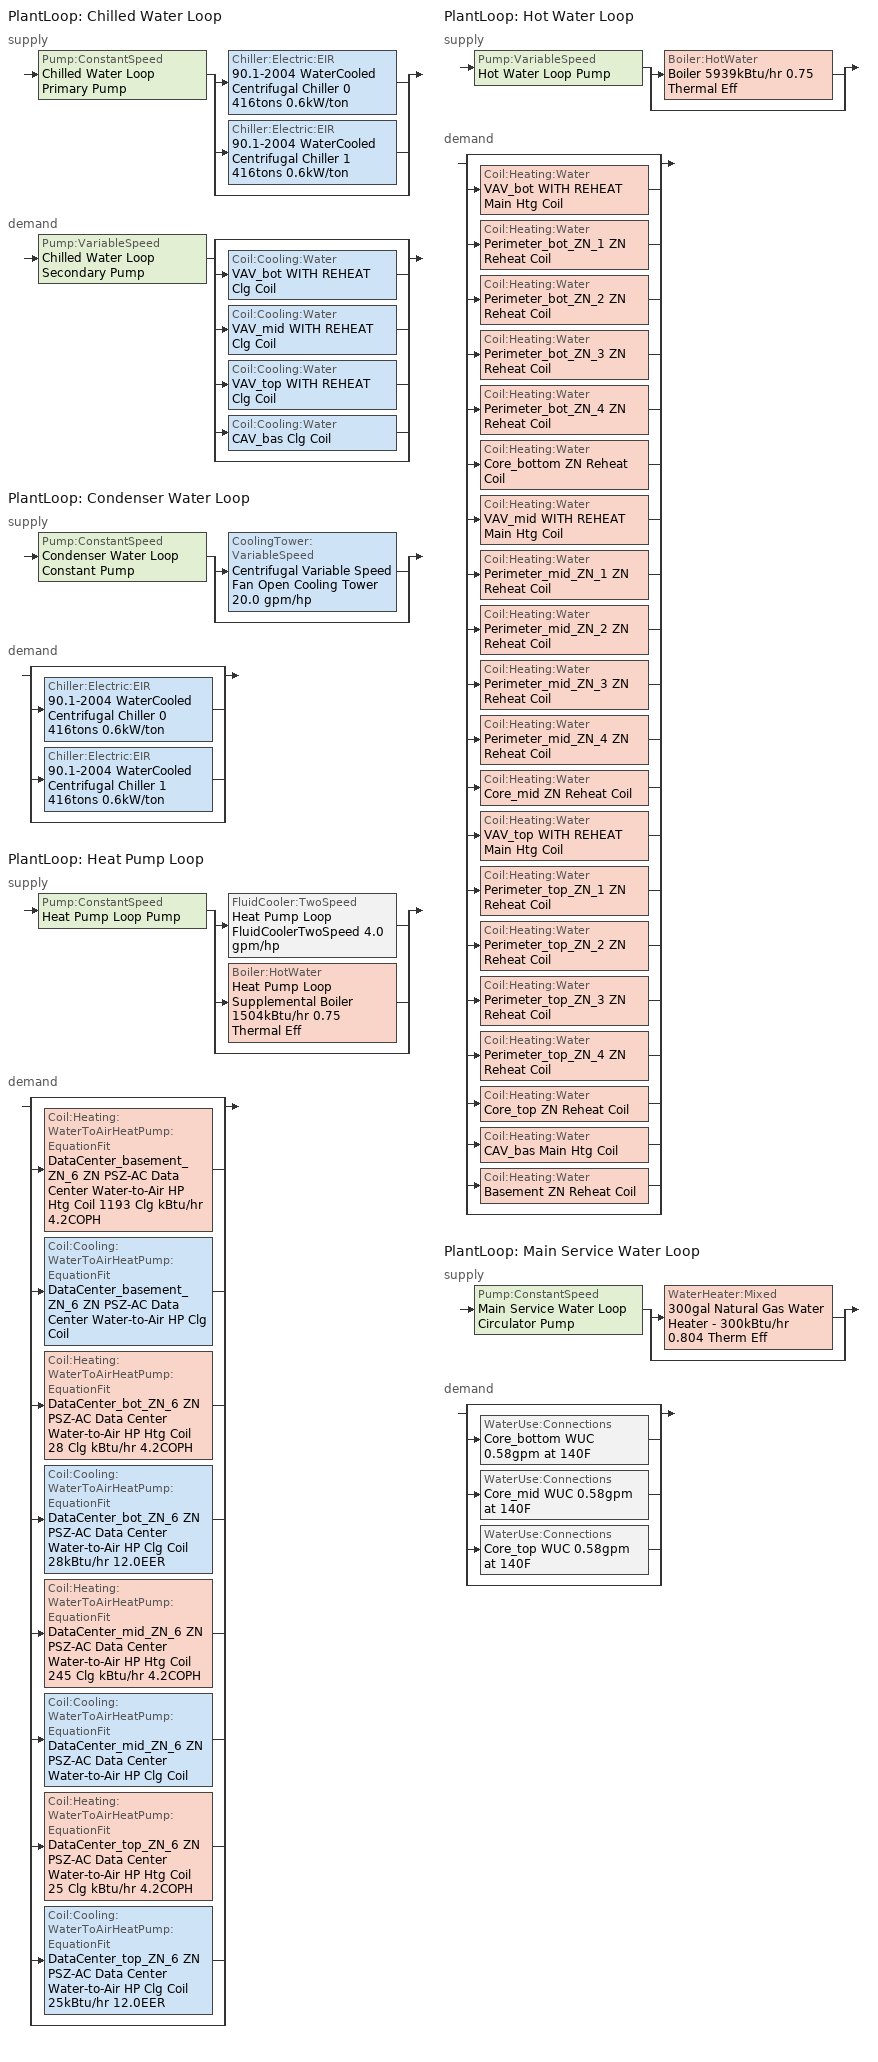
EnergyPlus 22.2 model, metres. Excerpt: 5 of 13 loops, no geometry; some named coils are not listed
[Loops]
PlantLoop 'Chilled Water Loop'
 supply: Pump:ConstantSpeed 'Chilled Water Loop Primary Pump' > split
  | Chiller:Electric:EIR '90.1-2004 WaterCooled  Centrifugal Chiller 0 416tons 0.6kW/ton'
  | Chiller:Electric:EIR '90.1-2004 WaterCooled  Centrifugal Chiller 1 416tons 0.6kW/ton'
  | bypass
 demand: Pump:VariableSpeed 'Chilled Water Loop Secondary Pump' > split
  | bypass
  | Coil:Cooling:Water 'VAV_bot WITH REHEAT Clg Coil'
  | Coil:Cooling:Water 'VAV_mid WITH REHEAT Clg Coil'
  | Coil:Cooling:Water 'VAV_top WITH REHEAT Clg Coil'
  | Coil:Cooling:Water 'CAV_bas Clg Coil'
  | bypass
PlantLoop 'Condenser Water Loop'
 supply: Pump:ConstantSpeed 'Condenser Water Loop Constant Pump' > split
  | CoolingTower:VariableSpeed 'Centrifugal Variable Speed Fan Open Cooling Tower 20.0 gpm/hp'
  | bypass
 demand: split
  | bypass
  | Chiller:Electric:EIR '90.1-2004 WaterCooled  Centrifugal Chiller 0 416tons 0.6kW/ton'
  | Chiller:Electric:EIR '90.1-2004 WaterCooled  Centrifugal Chiller 1 416tons 0.6kW/ton'
  | bypass
PlantLoop 'Heat Pump Loop'
 supply: Pump:ConstantSpeed 'Heat Pump Loop Pump' > split
  | FluidCooler:TwoSpeed 'Heat Pump Loop FluidCoolerTwoSpeed 4.0 gpm/hp'
  | Boiler:HotWater 'Heat Pump Loop Supplemental Boiler 1504kBtu/hr 0.75 Thermal Eff'
  | bypass
 demand: split
  | bypass
  | Coil:Heating:WaterToAirHeatPump:EquationFit 'DataCenter_basement_ZN_6 ZN PSZ-AC Data Center Water-to-Air HP Htg Coil 1193 Clg kBtu/hr 4.2COPH'
  | Coil:Cooling:WaterToAirHeatPump:EquationFit 'DataCenter_basement_ZN_6 ZN PSZ-AC Data Center Water-to-Air HP Clg Coil'
  | Coil:Heating:WaterToAirHeatPump:EquationFit 'DataCenter_bot_ZN_6 ZN PSZ-AC Data Center Water-to-Air HP Htg Coil 28 Clg kBtu/hr 4.2COPH'
  | Coil:Cooling:WaterToAirHeatPump:EquationFit 'DataCenter_bot_ZN_6 ZN PSZ-AC Data Center Water-to-Air HP Clg Coil 28kBtu/hr 12.0EER'
  | Coil:Heating:WaterToAirHeatPump:EquationFit 'DataCenter_mid_ZN_6 ZN PSZ-AC Data Center Water-to-Air HP Htg Coil 245 Clg kBtu/hr 4.2COPH'
  | Coil:Cooling:WaterToAirHeatPump:EquationFit 'DataCenter_mid_ZN_6 ZN PSZ-AC Data Center Water-to-Air HP Clg Coil'
  | Coil:Heating:WaterToAirHeatPump:EquationFit 'DataCenter_top_ZN_6 ZN PSZ-AC Data Center Water-to-Air HP Htg Coil 25 Clg kBtu/hr 4.2COPH'
  | Coil:Cooling:WaterToAirHeatPump:EquationFit 'DataCenter_top_ZN_6 ZN PSZ-AC Data Center Water-to-Air HP Clg Coil 25kBtu/hr 12.0EER'
  | bypass
PlantLoop 'Hot Water Loop'
 supply: Pump:VariableSpeed 'Hot Water Loop Pump' > split
  | Boiler:HotWater 'Boiler 5939kBtu/hr 0.75 Thermal Eff'
  | bypass
 demand: split
  | bypass
  | Coil:Heating:Water 'VAV_bot WITH REHEAT Main Htg Coil'
  | Coil:Heating:Water 'Perimeter_bot_ZN_1 ZN Reheat Coil'
  | Coil:Heating:Water 'Perimeter_bot_ZN_2 ZN Reheat Coil'
  | Coil:Heating:Water 'Perimeter_bot_ZN_3 ZN Reheat Coil'
  | Coil:Heating:Water 'Perimeter_bot_ZN_4 ZN Reheat Coil'
  | Coil:Heating:Water 'Core_bottom ZN Reheat Coil'
  | Coil:Heating:Water 'VAV_mid WITH REHEAT Main Htg Coil'
  | Coil:Heating:Water 'Perimeter_mid_ZN_1 ZN Reheat Coil'
  | Coil:Heating:Water 'Perimeter_mid_ZN_2 ZN Reheat Coil'
  | Coil:Heating:Water 'Perimeter_mid_ZN_3 ZN Reheat Coil'
  | Coil:Heating:Water 'Perimeter_mid_ZN_4 ZN Reheat Coil'
  | Coil:Heating:Water 'Core_mid ZN Reheat Coil'
  | Coil:Heating:Water 'VAV_top WITH REHEAT Main Htg Coil'
  | Coil:Heating:Water 'Perimeter_top_ZN_1 ZN Reheat Coil'
  | Coil:Heating:Water 'Perimeter_top_ZN_2 ZN Reheat Coil'
  | Coil:Heating:Water 'Perimeter_top_ZN_3 ZN Reheat Coil'
  | Coil:Heating:Water 'Perimeter_top_ZN_4 ZN Reheat Coil'
  | Coil:Heating:Water 'Core_top ZN Reheat Coil'
  | Coil:Heating:Water 'CAV_bas Main Htg Coil'
  | Coil:Heating:Water 'Basement ZN Reheat Coil'
  | bypass
PlantLoop 'Main Service Water Loop'
 supply: Pump:ConstantSpeed 'Main Service Water Loop Circulator Pump' > split
  | WaterHeater:Mixed '300gal Natural Gas Water Heater - 300kBtu/hr 0.804 Therm Eff'
  | bypass
 demand: split
  | bypass
  | WaterUse:Connections 'Core_bottom WUC 0.58gpm at 140F'
  | WaterUse:Connections 'Core_mid WUC 0.58gpm at 140F'
  | WaterUse:Connections 'Core_top WUC 0.58gpm at 140F'
  | bypass
[Sizing:Plant]
Name | Loop Type | Design Loop Exit Temperature {C} | Loop Design Temperature Difference {deltaC} | Sizing Option | Zone Timesteps in Averaging Window | Coincident Sizing Factor Mode
Chilled Water Loop | Cooling | 6.66667 | 5.61111 | NonCoincident | 1 | None
Condenser Water Loop | Condenser | 29.4444 | 5.55556 | Coincident | 6 | GlobalCoolingSizingFactor
Heat Pump Loop | Heating | 39 | 11 | NonCoincident | 1 | None
Hot Water Loop | Heating | 82.2222 | 11.1111 | NonCoincident | 1 | None
Main Service Water Loop | Heating | 60 | 5 | NonCoincident | 1 | None
[Coil:Heating:Water] Availability Schedule=Always On Discrete; U-Factor Times Area Value {W/K}=Autosize; Maximum Water Flow Rate {m3/s}=Autosize; Performance Input Method=UFactorTimesAreaAndDesignWaterFlowRate; Rated Capacity {W}=Autosize; Rated Inlet Water Temperature {C}=82.2222; Rated Outlet Water Temperature {C}=71.1111; Rated Ratio for Air and Water Convection=0.5
Name | Rated Inlet Air Temperature {C} | Rated Outlet Air Temperature {C}
Basement ZN Reheat Coil | 16.6667 | 50
Core_bottom ZN Reheat Coil; Core_mid ZN Reheat Coil; Core_top ZN Reheat Coil; Perimeter_bot_ZN_1 ZN Reheat Coil; Perimeter_bot_ZN_2 ZN Reheat Coil; Perimeter_bot_ZN_3 ZN Reheat Coil; Perimeter_bot_ZN_4 ZN Reheat Coil; Perimeter_mid_ZN_1 ZN Reheat Coil; Perimeter_mid_ZN_2 ZN Reheat Coil; Perimeter_mid_ZN_3 ZN Reheat Coil; Perimeter_mid_ZN_4 ZN Reheat Coil; Perimeter_top_ZN_1 ZN Reheat Coil; Perimeter_top_ZN_2 ZN Reheat Coil; Perimeter_top_ZN_3 ZN Reheat Coil; Perimeter_top_ZN_4 ZN Reheat Coil | 12.7778 | 40
[Coil:Cooling:WaterToAirHeatPump:EquationFit] Rated Air Flow Rate {m3/s}=Autosize; Rated Water Flow Rate {m3/s}=Autosize; Gross Rated Total Cooling Capacity {W}=Autosize; Gross Rated Sensible Cooling Capacity {W}=Autosize; Rated Entering Water Temperature {C}=30; Rated Entering Air Dry-Bulb Temperature {C}=27; Rated Entering Air Wet-Bulb Temperature {C}=19; Nominal Time for Condensate Removal to Begin {s}=0; Ratio of Initial Moisture Evaporation Rate and Steady State Latent Capacity=0
Name | Gross Rated Cooling COP {W/W} | Total Cooling Capacity Curve | Sensible Cooling Capacity Curve | Cooling Power Consumption Curve
DataCenter_basement_ZN_6 ZN PSZ-AC Data Center Water-to-Air HP Clg Coil | 3.25 | TotCoolCapCurve | Curve Quint Linear 1 | Curve Quad Linear 3
DataCenter_bot_ZN_6 ZN PSZ-AC Data Center Water-to-Air HP Clg Coil 28kBtu/hr 12.0EER | 4.13178 | TotCoolCapCurve 1 | Curve Quint Linear 2 | Curve Quad Linear 6
DataCenter_mid_ZN_6 ZN PSZ-AC Data Center Water-to-Air HP Clg Coil | 3.25 | TotCoolCapCurve 2 | Curve Quint Linear 3 | Curve Quad Linear 9
DataCenter_top_ZN_6 ZN PSZ-AC Data Center Water-to-Air HP Clg Coil 25kBtu/hr 12.0EER | 4.13178 | TotCoolCapCurve 3 | Curve Quint Linear 4 | Curve Quad Linear 12
[Coil:Heating:WaterToAirHeatPump:EquationFit] Rated Air Flow Rate {m3/s}=Autosize; Rated Water Flow Rate {m3/s}=Autosize; Gross Rated Heating Capacity {W}=Autosize; Gross Rated Heating COP {W/W}=4.2; Rated Entering Water Temperature {C}=20; Rated Entering Air Dry-Bulb Temperature {C}=20; Ratio of Rated Heating Capacity to Rated Cooling Capacity=1
Name | Heating Capacity Curve | Heating Power Consumption Curve
DataCenter_basement_ZN_6 ZN PSZ-AC Data Center Water-to-Air HP Htg Coil 1193 Clg kBtu/hr 4.2COPH | Curve Quad Linear 1 | Curve Quad Linear 2
DataCenter_bot_ZN_6 ZN PSZ-AC Data Center Water-to-Air HP Htg Coil 28 Clg kBtu/hr 4.2COPH | Curve Quad Linear 4 | Curve Quad Linear 5
DataCenter_mid_ZN_6 ZN PSZ-AC Data Center Water-to-Air HP Htg Coil 245 Clg kBtu/hr 4.2COPH | Curve Quad Linear 7 | Curve Quad Linear 8
DataCenter_top_ZN_6 ZN PSZ-AC Data Center Water-to-Air HP Htg Coil 25 Clg kBtu/hr 4.2COPH | Curve Quad Linear 10 | Curve Quad Linear 11
[Pump:VariableSpeed] Design Maximum Flow Rate {m3/s}=Autosize; Design Power Consumption {W}=Autosize; Fraction of Motor Inefficiencies to Fluid Stream=0; Coefficient 1 of the Part Load Performance Curve=0; Coefficient 2 of the Part Load Performance Curve=3.2485; Coefficient 3 of the Part Load Performance Curve=-4.7443; Coefficient 4 of the Part Load Performance Curve=2.5294; Design Minimum Flow Rate {m3/s}=0; Pump Control Type=Intermittent; Skin Loss Radiative Fraction=0.5; Design Power Sizing Method=PowerPerFlowPerPressure; Design Electric Power per Unit Flow Rate {W/(m3/s)}=348701.1; Design Shaft Power per Unit Flow Rate per Unit Head {W/((m3/s)-Pa)}=1.28205; Design Minimum Flow Rate Fraction=0
Name | Design Pump Head {Pa} | Motor Efficiency
Chilled Water Loop Secondary Pump | 134508 | 0.924
Hot Water Loop Pump | 179344 | 0.91
[Pump:ConstantSpeed] Design Flow Rate {m3/s}=Autosize; Design Power Consumption {W}=Autosize; Fraction of Motor Inefficiencies to Fluid Stream=0; Pump Control Type=Intermittent; Design Power Sizing Method=PowerPerFlowPerPressure; Design Electric Power per Unit Flow Rate {W/(m3/s)}=348701.1; Design Shaft Power per Unit Flow Rate per Unit Head {W/((m3/s)-Pa)}=1.28205
Name | Design Pump Head {Pa} | Motor Efficiency
Chilled Water Loop Primary Pump | 44836 | 0.895
Condenser Water Loop Constant Pump | 148557 | 0.93
Heat Pump Loop Pump | 179344 | 0.875
Main Service Water Loop Circulator Pump | 29891 | 0.825
[Boiler:HotWater] Fuel Type=NaturalGas; Nominal Capacity {W}=Autosize; Nominal Thermal Efficiency=0.75; Efficiency Curve Temperature Evaluation Variable=LeavingBoiler; Normalized Boiler Efficiency Curve=Boiler with No Minimum Turndown; Design Water Flow Rate {m3/s}=Autosize; Minimum Part Load Ratio=0; Maximum Part Load Ratio=1.2; Optimum Part Load Ratio=1; Water Outlet Upper Temperature Limit {C}=95; Parasitic Electric Load {W}=0; Sizing Factor=1
Name | Boiler Flow Mode
Heat Pump Loop Supplemental Boiler 1504kBtu/hr 0.75 Thermal Eff | ConstantFlow
Boiler 5939kBtu/hr 0.75 Thermal Eff | LeavingSetpointModulated
[Chiller:Electric:EIR] Reference Capacity {W}=Autosize; Reference COP {W/W}=6.09532; Reference Leaving Chilled Water Temperature {C}=6.66667; Reference Entering Condenser Fluid Temperature {C}=35; Reference Chilled Water Flow Rate {m3/s}=Autosize; Reference Condenser Fluid Flow Rate {m3/s}=Autosize; Cooling Capacity Function of Temperature Curve=WaterCooled_Centrifugal_Chiller_GT150_2004_CAPFT; Electric Input to Cooling Output Ratio Function of Temperature Curve=WaterCooled_Centrifugal_Chiller_GT150_2004_EIRFT; Electric Input to Cooling Output Ratio Function of Part Load Ratio Curve=ChlrWtrCentPathAAllEIRRatio_fQRatio; Minimum Part Load Ratio=0.15; Maximum Part Load Ratio=1; Optimum Part Load Ratio=1; Minimum Unloading Ratio=0.25; Condenser Type=WaterCooled; Condenser Fan Power Ratio {W/W}=0; Fraction of Compressor Electric Consumption Rejected by Condenser=1; Leaving Chilled Water Lower Temperature Limit {C}=2.22222; Chiller Flow Mode=ConstantFlow; Sizing Factor=0.5; Basin Heater Capacity {W/K}=0; Basin Heater Setpoint Temperature {C}=10; Condenser Heat Recovery Relative Capacity Fraction=1
90.1-2004 WaterCooled  Centrifugal Chiller 0 416tons 0.6kW/ton; 90.1-2004 WaterCooled  Centrifugal Chiller 1 416tons 0.6kW/ton
[CoolingTower:VariableSpeed]
Centrifugal Variable Speed Fan Open Cooling Tower 20.0 gpm/hp: Model Type=CoolToolsCrossFlow; Design Inlet Air Wet-Bulb Temperature {C}=26.6667; Design Approach Temperature {deltaC}=2.77778; Design Range Temperature {deltaC}=5.55556; Design Water Flow Rate {m3/s}=Autosize; Design Air Flow Rate {m3/s}=Autosize; Design Fan Power {W}=89532.1; Fan Power Ratio Function of Air Flow Rate Ratio Curve=VSD-TWR-FAN-FPLR; Minimum Air Flow Rate Ratio=0.2; Fraction of Tower Capacity in Free Convection Regime=0.125; Basin Heater Capacity {W/K}=0; Basin Heater Setpoint Temperature {C}=2; Evaporation Loss Mode=SaturatedExit; Evaporation Loss Factor {percent/K}=0.2; Drift Loss Percent {percent}=0.008; Blowdown Calculation Mode=ConcentrationRatio; Blowdown Concentration Ratio=3; Number of Cells=2; Cell Control=MinimalCell; Sizing Factor=1
[FluidCooler:TwoSpeed]
Heat Pump Loop FluidCoolerTwoSpeed 4.0 gpm/hp: Performance Input Method=UFactorTimesAreaAndDesignWaterFlowRate; High Fan Speed U-factor Times Area Value {W/K}=autosize; Low Fan Speed U-factor Times Area Value {W/K}=autocalculate; Low Fan Speed U-Factor Times Area Sizing Factor=0.6; Design Entering Water Temperature {C}=51.67; Design Entering Air Temperature {C}=35; Design Entering Air Wet-bulb Temperature {C}=25.6; Design Water Flow Rate {m3/s}=autosize; High Fan Speed Air Flow Rate {m3/s}=autosize; High Fan Speed Fan Power {W}=30607.8; Low Fan Speed Air Flow Rate {m3/s}=autocalculate; Low Fan Speed Air Flow Rate Sizing Factor=0.5; Low Fan Speed Fan Power {W}=9182.33; Low Fan Speed Fan Power Sizing Factor=0.16
[WaterHeater:Mixed]
300gal Natural Gas Water Heater - 300kBtu/hr 0.804 Therm Eff: Tank Volume {m3}=1.13562; Setpoint Temperature Schedule=Service Water Loop Temp - 140F; Deadband Temperature Difference {deltaC}=2; Maximum Temperature Limit {C}=60; Heater Control Type=Cycle; Heater Maximum Capacity {W}=87921.3; Heater Ignition Minimum Flow Rate {m3/s}=0; Heater Ignition Delay {s}=0; Heater Fuel Type=NaturalGas; Heater Thermal Efficiency=0.803984; Off Cycle Parasitic Fuel Consumption Rate {W}=8376.58; Off Cycle Parasitic Fuel Type=NaturalGas; Off Cycle Parasitic Heat Fraction to Tank=0; On Cycle Parasitic Fuel Consumption Rate {W}=8376.58; On Cycle Parasitic Fuel Type=NaturalGas; On Cycle Parasitic Heat Fraction to Tank=0; Ambient Temperature Indicator=Zone; Ambient Temperature Zone=Basement ZN; Off Cycle Loss Coefficient to Ambient Temperature {W/K}=11.2595; Off Cycle Loss Fraction to Zone=1; On Cycle Loss Coefficient to Ambient Temperature {W/K}=11.2595; On Cycle Loss Fraction to Zone=1; Use Side Effectiveness=1; Source Side Effectiveness=1; Use Side Design Flow Rate {m3/s}=Autosize; Source Side Design Flow Rate {m3/s}=Autosize; Indirect Water Heating Recovery Time {hr}=1.5; Source Side Flow Control Mode=IndirectHeatPrimarySetpoint
[WaterHeater:Sizing]
300gal Natural Gas Water Heater - 300kBtu/hr 0.804 Therm Eff: Design Mode=PeakDraw; Time Storage Can Meet Peak Draw {hr}=0.538503; Time for Tank Recovery {hr}=0; Nominal Tank Volume for Autosizing Plant Connections {m3}=1
[PlantLoop] Maximum Loop Flow Rate {m3/s}=Autosize; Minimum Loop Flow Rate {m3/s}=0; Plant Loop Volume {m3}=Autocalculate
Name | Fluid Type | Plant Equipment Operation Scheme | Maximum Loop Temperature {C} | Minimum Loop Temperature {C} | Load Distribution Scheme | Plant Loop Demand Calculation Scheme | Common Pipe Simulation | User Defined Fluid Type
Chilled Water Loop | Water | Chilled Water Loop Operation Schemes | 40 | 1 | Optimal | SingleSetpoint | CommonPipe
Condenser Water Loop | Water | Condenser Water Loop Operation Schemes | 80 | 5 | Optimal | SingleSetpoint | None
Heat Pump Loop | UserDefinedFluidType | Heat Pump Loop Operation Schemes | 35 | 10 | SequentialLoad | DualSetpointDeadband | None | EthyleneGlycol_40
Hot Water Loop | Water | Hot Water Loop Operation Schemes | 100 | 10 | Optimal | SingleSetpoint | None
Main Service Water Loop | Water | Main Service Water Loop Operation Schemes | 60 | 10 | Optimal | SingleSetpoint | None
[PlantEquipmentList]
Chilled Water Loop Cooling Equipment List: 90.1-2004 WaterCooled  Centrifugal Chiller 0 416tons 0.6kW/ton, 90.1-2004 WaterCooled  Centrifugal Chiller 1 416tons 0.6kW/ton
Condenser Water Loop Cooling Equipment List: Centrifugal Variable Speed Fan Open Cooling Tower 20.0 gpm/hp
Heat Pump Loop Heating Equipment List: Heat Pump Loop Supplemental Boiler 1504kBtu/hr 0.75 Thermal Eff
Heat Pump Loop Cooling Equipment List: Heat Pump Loop FluidCoolerTwoSpeed 4.0 gpm/hp
Hot Water Loop Heating Equipment List: Boiler 5939kBtu/hr 0.75 Thermal Eff
Main Service Water Loop Heating Equipment List: 300gal Natural Gas Water Heater - 300kBtu/hr 0.804 Therm Eff
[PlantEquipmentOperation:CoolingLoad] Load Range 1 Lower Limit {W}=0; Load Range 1 Upper Limit {W}=1000000000
Name | Range 1 Equipment List
Chilled Water Loop Cooling Operation Scheme | Chilled Water Loop Cooling Equipment List
Condenser Water Loop Cooling Operation Scheme | Condenser Water Loop Cooling Equipment List
Heat Pump Loop Cooling Operation Scheme | Heat Pump Loop Cooling Equipment List
[PlantEquipmentOperation:HeatingLoad] Load Range 1 Lower Limit {W}=0; Load Range 1 Upper Limit {W}=1000000000
Name | Range 1 Equipment List
Heat Pump Loop Heating Operation Scheme | Heat Pump Loop Heating Equipment List
Hot Water Loop Heating Operation Scheme | Hot Water Loop Heating Equipment List
Main Service Water Loop Heating Operation Scheme | Main Service Water Loop Heating Equipment List
[PlantEquipmentOperation:ComponentSetpoint]
Heat Pump Loop Setpoint Operation Scheme: Equipment 1=Heat Pump Loop FluidCoolerTwoSpeed 4.0 gpm/hp; Component 1 Flow Rate {m3/s}=Autosize; Operation 1 Type=Cooling; Equipment 2=Heat Pump Loop Supplemental Boiler 1504kBtu/hr 0.75 Thermal Eff; Component 2 Flow Rate {m3/s}=Autosize; Operation 2 Type=Heating
[PlantEquipmentOperationSchemes] Control Scheme 1 Schedule=Always On Discrete
Chilled Water Loop Operation Schemes: Control Scheme 1=Chilled Water Loop Cooling Operation Scheme
Condenser Water Loop Operation Schemes: Control Scheme 1=Condenser Water Loop Cooling Operation Scheme
Heat Pump Loop Operation Schemes: Control Scheme 1=Heat Pump Loop Heating Operation Scheme; Control Scheme 2=Heat Pump Loop Cooling Operation Scheme; Control Scheme 2 Schedule=Always On Discrete; Control Scheme 3=Heat Pump Loop Setpoint Operation Scheme; Control Scheme 3 Schedule=Always On Discrete
Hot Water Loop Operation Schemes: Control Scheme 1=Hot Water Loop Heating Operation Scheme
Main Service Water Loop Operation Schemes: Control Scheme 1=Main Service Water Loop Heating Operation Scheme
[SetpointManager:Scheduled] Control Variable=Temperature
Name | Schedule | Setpoint Node or NodeList
Chilled Water Loop Setpoint Manager | Chilled Water Loop Temp - 44F | Chilled Water Loop Supply Outlet Node
Hot Water Loop Setpoint Manager | Hot Water Loop Temp - 180F | Hot Water Loop Supply Outlet Node
Service hot water setpoint manager | Service Water Loop Temp - 140F | Main Service Water Loop Supply Outlet Node
[SetpointManager:Scheduled:DualSetpoint] Control Variable=Temperature; High Setpoint Schedule=Heat Pump Loop High Temp - 87F; Low Setpoint Schedule=Heat Pump Loop Low Temp - 67F
Name | Setpoint Node or NodeList
Heat Pump Loop Fluid Cooler Scheduled Dual Setpoint | Heat Pump Loop FluidCoolerTwoSpeed 4.0 gpm/hp Outlet Water Node
Heat Pump Loop Boiler Scheduled Dual Setpoint | Heat Pump Loop Supplemental Boiler 1504kBtu/hr 0.75 Thermal Eff Outlet Water Node
Heat Pump Loop Scheduled Dual Setpoint | Heat Pump Loop Supply Outlet Node
[SetpointManager:FollowOutdoorAirTemperature]
Condenser Water Loop Setpoint Manager Follow OATwb with 5.0F Approach: Control Variable=Temperature; Reference Temperature Type=OutdoorAirWetBulb; Offset Temperature Difference {deltaC}=2.77778; Maximum Setpoint Temperature {C}=29.4444; Minimum Setpoint Temperature {C}=21.1111; Setpoint Node or NodeList=Condenser Water Loop Supply Outlet Node
[WaterUse:Equipment] Peak Flow Rate {m3/s}=3.65923e-05; Flow Rate Fraction Schedule=OfficeLarge BLDG_SWH_SCH; Target Temperature Schedule=Mixed Water At Faucet Temp - 140F; Sensible Fraction Schedule=Fraction Sensible - 0.2; Latent Fraction Schedule=Fraction Latent - 0.05
Name | Zone
Core_bottom Service Water Use 0.58gpm at 140F | Core_bottom ZN
Core_mid Service Water Use 0.58gpm at 140F | Core_mid ZN
Core_top Service Water Use 0.58gpm at 140F | Core_top ZN
[WaterUse:Connections] Drain Water Heat Exchanger Type=None; Drain Water Heat Exchanger Destination=Plant
Name | Water Use Equipment 1
Core_bottom WUC 0.58gpm at 140F | Core_bottom Service Water Use 0.58gpm at 140F
Core_mid WUC 0.58gpm at 140F | Core_mid Service Water Use 0.58gpm at 140F
Core_top WUC 0.58gpm at 140F | Core_top Service Water Use 0.58gpm at 140F
[Schedule:Day:Interval]
Chilled Water Loop Temp - 44F Default: No, 24:00, 6.66667
Fraction Latent - 0.05 Default: No, 24:00, 0.05
Fraction Sensible - 0.2 Default: No, 24:00, 0.2
Heat Pump Loop High Temp - 87F Default: No, 24:00, 30.5556
Heat Pump Loop Low Temp - 67F Default: No, 24:00, 19.4444
Hot Water Loop Temp - 180F Default: No, 24:00, 82.2222
Mixed Water At Faucet Temp - 140F Default; Service Water Loop Temp - 140F Default: No, 24:00, 60
OfficeLarge BLDG_SWH_SCH Default: No, 06:00, 0, 07:00, 0.07, 11:00, 0.04, 13:00, 0.06, 14:00, 0.09, 15:00, 0.06, 21:00, 0.04, 22:00, 0.07, 24:00, 0.04
OfficeLarge BLDG_SWH_SCH SmrDsn|Wkdy Day; OfficeLarge BLDG_SWH_SCH Summer Design Day: No, 06:00, 0, 07:00, 0.07, 08:00, 0.19, 09:00, 0.35, 10:00, 0.38, 11:00, 0.39, 12:00, 0.47, 13:00, 0.57, 14:00, 0.54, 15:00, 0.34, 16:00, 0.33, 17:00, 0.44, 18:00, 0.26, 19:00, 0.21, 20:00, 0.15, 21:00, 0.17, 22:00, 0.08, 24:00, 0.05
OfficeLarge BLDG_SWH_SCH Winter Design Day; OfficeLarge BLDG_SWH_SCH WntrDsn|Sat Day: No, 06:00, 0, 07:00, 0.07, 08:00, 0.11, 09:00, 0.15, 10:00, 0.21, 11:00, 0.19, 12:00, 0.23, 13:00, 0.2, 14:00, 0.19, 15:00, 0.15, 16:00, 0.13, 17:00, 0.14, 21:00, 0.07, 22:00, 0.09, 24:00, 0.05
[Schedule:Week:Daily]
Chilled Water Loop Temp - 44F Week Rule - Jan1-Dec31: Chilled Water Loop Temp - 44F Default, Chilled Water Loop Temp - 44F Default, Chilled Water Loop Temp - 44F Default, Chilled Water Loop Temp - 44F Default, Chilled Water Loop Temp - 44F Default, Chilled Water Loop Temp - 44F Default, Chilled Water Loop Temp - 44F Default, Chilled Water Loop Temp - 44F Default, Chilled Water Loop Temp - 44F Default, Chilled Water Loop Temp - 44F Default, Chilled Water Loop Temp - 44F Default, Chilled Water Loop Temp - 44F Default
Fraction Latent - 0.05 Week Rule - Jan1-Dec31: Fraction Latent - 0.05 Default, Fraction Latent - 0.05 Default, Fraction Latent - 0.05 Default, Fraction Latent - 0.05 Default, Fraction Latent - 0.05 Default, Fraction Latent - 0.05 Default, Fraction Latent - 0.05 Default, Fraction Latent - 0.05 Default, Fraction Latent - 0.05 Default, Fraction Latent - 0.05 Default, Fraction Latent - 0.05 Default, Fraction Latent - 0.05 Default
Fraction Sensible - 0.2 Week Rule - Jan1-Dec31: Fraction Sensible - 0.2 Default, Fraction Sensible - 0.2 Default, Fraction Sensible - 0.2 Default, Fraction Sensible - 0.2 Default, Fraction Sensible - 0.2 Default, Fraction Sensible - 0.2 Default, Fraction Sensible - 0.2 Default, Fraction Sensible - 0.2 Default, Fraction Sensible - 0.2 Default, Fraction Sensible - 0.2 Default, Fraction Sensible - 0.2 Default, Fraction Sensible - 0.2 Default
Heat Pump Loop High Temp - 87F Week Rule - Jan1-Dec31: Heat Pump Loop High Temp - 87F Default, Heat Pump Loop High Temp - 87F Default, Heat Pump Loop High Temp - 87F Default, Heat Pump Loop High Temp - 87F Default, Heat Pump Loop High Temp - 87F Default, Heat Pump Loop High Temp - 87F Default, Heat Pump Loop High Temp - 87F Default, Heat Pump Loop High Temp - 87F Default, Heat Pump Loop High Temp - 87F Default, Heat Pump Loop High Temp - 87F Default, Heat Pump Loop High Temp - 87F Default, Heat Pump Loop High Temp - 87F Default
Heat Pump Loop Low Temp - 67F Week Rule - Jan1-Dec31: Heat Pump Loop Low Temp - 67F Default, Heat Pump Loop Low Temp - 67F Default, Heat Pump Loop Low Temp - 67F Default, Heat Pump Loop Low Temp - 67F Default, Heat Pump Loop Low Temp - 67F Default, Heat Pump Loop Low Temp - 67F Default, Heat Pump Loop Low Temp - 67F Default, Heat Pump Loop Low Temp - 67F Default, Heat Pump Loop Low Temp - 67F Default, Heat Pump Loop Low Temp - 67F Default, Heat Pump Loop Low Temp - 67F Default, Heat Pump Loop Low Temp - 67F Default
Hot Water Loop Temp - 180F Week Rule - Jan1-Dec31: Hot Water Loop Temp - 180F Default, Hot Water Loop Temp - 180F Default, Hot Water Loop Temp - 180F Default, Hot Water Loop Temp - 180F Default, Hot Water Loop Temp - 180F Default, Hot Water Loop Temp - 180F Default, Hot Water Loop Temp - 180F Default, Hot Water Loop Temp - 180F Default, Hot Water Loop Temp - 180F Default, Hot Water Loop Temp - 180F Default, Hot Water Loop Temp - 180F Default, Hot Water Loop Temp - 180F Default
Mixed Water At Faucet Temp - 140F Week Rule - Jan1-Dec31: Mixed Water At Faucet Temp - 140F Default, Mixed Water At Faucet Temp - 140F Default, Mixed Water At Faucet Temp - 140F Default, Mixed Water At Faucet Temp - 140F Default, Mixed Water At Faucet Temp - 140F Default, Mixed Water At Faucet Temp - 140F Default, Mixed Water At Faucet Temp - 140F Default, Mixed Water At Faucet Temp - 140F Default, Mixed Water At Faucet Temp - 140F Default, Mixed Water At Faucet Temp - 140F Default, Mixed Water At Faucet Temp - 140F Default, Mixed Water At Faucet Temp - 140F Default
OfficeLarge BLDG_SWH_SCH Week Rule - Jan1-Dec31: OfficeLarge BLDG_SWH_SCH Default, OfficeLarge BLDG_SWH_SCH SmrDsn|Wkdy Day, OfficeLarge BLDG_SWH_SCH SmrDsn|Wkdy Day, OfficeLarge BLDG_SWH_SCH SmrDsn|Wkdy Day, OfficeLarge BLDG_SWH_SCH SmrDsn|Wkdy Day, OfficeLarge BLDG_SWH_SCH SmrDsn|Wkdy Day, OfficeLarge BLDG_SWH_SCH WntrDsn|Sat Day, OfficeLarge BLDG_SWH_SCH Default, OfficeLarge BLDG_SWH_SCH Summer Design Day, OfficeLarge BLDG_SWH_SCH Winter Design Day, OfficeLarge BLDG_SWH_SCH Default, OfficeLarge BLDG_SWH_SCH Default
Service Water Loop Temp - 140F Week Rule - Jan1-Dec31: Service Water Loop Temp - 140F Default, Service Water Loop Temp - 140F Default, Service Water Loop Temp - 140F Default, Service Water Loop Temp - 140F Default, Service Water Loop Temp - 140F Default, Service Water Loop Temp - 140F Default, Service Water Loop Temp - 140F Default, Service Water Loop Temp - 140F Default, Service Water Loop Temp - 140F Default, Service Water Loop Temp - 140F Default, Service Water Loop Temp - 140F Default, Service Water Loop Temp - 140F Default
[Schedule:Year]
Chilled Water Loop Temp - 44F: Chilled Water Loop Temp - 44F Week Rule - Jan1-Dec31, 1, 1, 12, 31
Fraction Latent - 0.05: Fraction Latent - 0.05 Week Rule - Jan1-Dec31, 1, 1, 12, 31
Fraction Sensible - 0.2: Fraction Sensible - 0.2 Week Rule - Jan1-Dec31, 1, 1, 12, 31
Heat Pump Loop High Temp - 87F: Heat Pump Loop High Temp - 87F Week Rule - Jan1-Dec31, 1, 1, 12, 31
Heat Pump Loop Low Temp - 67F: Heat Pump Loop Low Temp - 67F Week Rule - Jan1-Dec31, 1, 1, 12, 31
Hot Water Loop Temp - 180F: Hot Water Loop Temp - 180F Week Rule - Jan1-Dec31, 1, 1, 12, 31
Mixed Water At Faucet Temp - 140F: Mixed Water At Faucet Temp - 140F Week Rule - Jan1-Dec31, 1, 1, 12, 31
OfficeLarge BLDG_SWH_SCH: OfficeLarge BLDG_SWH_SCH Week Rule - Jan1-Dec31, 1, 1, 12, 31
Service Water Loop Temp - 140F: Service Water Loop Temp - 140F Week Rule - Jan1-Dec31, 1, 1, 12, 31
[Schedule:Constant]
Always On Discrete: Hourly Value=1
[Curve:QuadLinear] Minimum Value of w=-100; Maximum Value of w=100; Minimum Value of x=-100; Maximum Value of x=100; Minimum Value of y=0; Maximum Value of y=100; Minimum Value of z=0; Maximum Value of z=100; Input Unit Type for w=Dimensionless; Input Unit Type for x=Dimensionless; Input Unit Type for y=Dimensionless; Input Unit Type for z=Dimensionless
Name | Coefficient1 Constant | Coefficient2 w | Coefficient3 x | Coefficient4 y | Coefficient5 z
Curve Quad Linear 1; Curve Quad Linear 4; Curve Quad Linear 7; Curve Quad Linear 10 | 0.237847 | -3.35824 | 3.8064 | 0.1792 | 0.128607
Curve Quad Linear 2; Curve Quad Linear 5; Curve Quad Linear 8; Curve Quad Linear 11 | -3.79176 | 3.38799 | 1.50226 | -0.177654 | -0.10308
TotCoolCapCurve; TotCoolCapCurve 1; TotCoolCapCurve 2; TotCoolCapCurve 3 | -4.30267 | 7.18537 | -2.23947 | 0.139996 | 0.10266
Curve Quad Linear 3; Curve Quad Linear 6; Curve Quad Linear 9; Curve Quad Linear 12 | -5.67776 | 0.438988 | 5.84528 | 0.141606 | -0.168728
[Curve:QuintLinear] Coefficient1 Constant=6.00194; Coefficient2 v=22.6301; Coefficient3 w=-26.7961; Coefficient4 x=-1.72375; Coefficient5 y=0.490645; Coefficient6 z=0.0693119; Minimum Value of v=-100; Maximum Value of v=100; Minimum Value of w=-100; Maximum Value of w=100; Minimum Value of x=-100; Maximum Value of x=100; Minimum Value of y=0; Maximum Value of y=100; Minimum Value of z=0; Maximum Value of z=100; Input Unit Type for v=Dimensionless; Input Unit Type for w=Dimensionless; Input Unit Type for x=Dimensionless; Input Unit Type for y=Dimensionless; Input Unit Type for z=Dimensionless
Curve Quint Linear 1; Curve Quint Linear 2; Curve Quint Linear 3; Curve Quint Linear 4
[Curve:Quadratic]
ChlrWtrCentPathAAllEIRRatio_fQRatio: Coefficient1 Constant=0.222149; Coefficient2 x=0.503156; Coefficient3 x**2=0.256905; Minimum Value of x=0.1; Maximum Value of x=1; Minimum Curve Output=0.28
[Curve:Cubic] Minimum Value of x=0
Name | Coefficient1 Constant | Coefficient2 x | Coefficient3 x**2 | Coefficient4 x**3 | Maximum Value of x
VSD-TWR-FAN-FPLR | 0.331629 | -0.885676 | 0.605565 | 0.948482 | 1
Boiler with No Minimum Turndown | 0.7463 | 1.3196 | -2.2154 | 1.1674 | 1.3
[Curve:Biquadratic] Minimum Value of x=5; Maximum Value of x=10; Minimum Value of y=17.78; Maximum Value of y=46.11
Name | Coefficient1 Constant | Coefficient2 x | Coefficient3 x**2 | Coefficient4 y | Coefficient5 y**2 | Coefficient6 x*y
WaterCooled_Centrifugal_Chiller_GT150_2004_CAPFT | 0.760017 | 0.0147432 | 0.0002144 | 0.0207218 | -0.0006425 | 0.0008007
WaterCooled_Centrifugal_Chiller_GT150_2004_EIRFT | 0.677258 | 0.0117857 | -0.0001967 | 0.0014414 | 0.0003005 | -0.0006807
